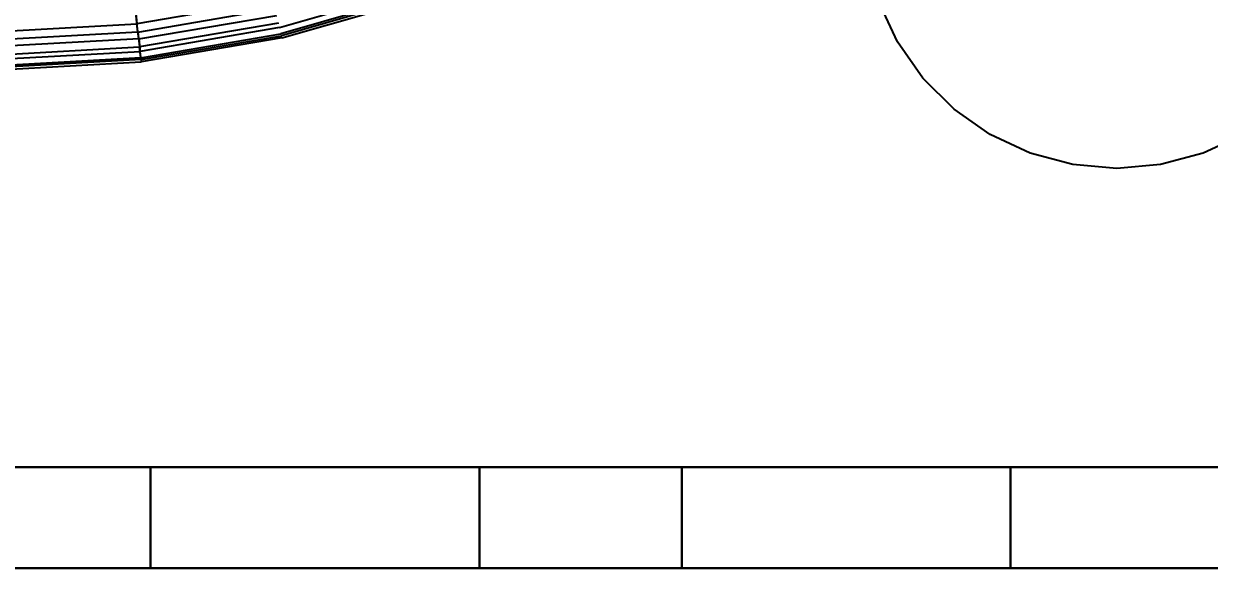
# Model space of a CAD drawing. Extents: x 11992 to 29481, y -6727 to 6811.
# Drawn here: x 18554.5 to 18788.9, y 430.6 to 538.2 of the extents above; entities that cross this region are included whole.
import ezdxf

# ---------------------------------------------------------------- set-up
doc = ezdxf.new("R2010")
doc.units = 0
doc.header["$MEASUREMENT"] = 0
doc.layers.get('0').update_dxf_attribs({"color": 8, "linetype": 'CONTINUOUS'})
doc.layers.get('Defpoints').update_dxf_attribs({"color": 8, "linetype": 'CONTINUOUS'})
doc.layers.add('zoylight 4标注', color=9, linetype='CONTINUOUS')
doc.styles.add('CCD-DIM', font='archs.shx', dxfattribs={"width": 0.8})
doc.dimstyles.new('zoylight_DIM_40', dxfattribs={"dimscale": 40, "dimtxt": 1.9, "dimasz": 0.4, "dimexe": 0.5, "dimexo": 0.5, "dimgap": 0.5, "dimtad": 1, "dimdec": 0, "dimrnd": 5, "dimzin": 12, "dimdsep": 46, "dimtxsty": 'CCD-DIM', "dimblk": 'CCD_Dimension_Tick', "dimcen": 0.125, "dimclrd": 44, "dimclre": 44, "dimclrt": 50, "dimadec": 0, "dimazin": 0, "dimtfac": 1, "dimtdec": 0, "dimtmove": 2, "dimatfit": 3, "dimldrblk": 'CCD_Leader_Dot', "dimfxl": 0, "dimtvp": 1, "dimtolj": 1, "dimtzin": 0, "dimarcsym": 0})

# ---------------------------------------------------------------- blocks, each defined once
blk = doc.blocks.new('CCD_Dimension_Tick')
at = {"color": 0, "linetype": 'ByBlock'}
for p, q in [((-1.091, 0), (0, 0)), ((0, 0), (1.091, 0))]:
    blk.add_line(p, q, dxfattribs=at)
at = {"color": 0, "linetype": 'Continuous', "const_width": 0.608}
blk.add_lwpolyline([(-0.61, -0.61), (0.61, 0.61)], dxfattribs=at)
blk = doc.blocks.new('*D21')
at = {"layer": 'Defpoints', "color": 0, "linetype": 'Continuous'}
for p in [(18779.61, 630.55), (18899.61, 630.55), (18779.61, 568.34)]:
    blk.add_point(p, dxfattribs=at)
at = {"layer": 'zoylight 4标注', "color": 44, "linetype": 'Continuous', "lineweight": -2}
blk.add_line((18779.61, 610.55), (18779.61, 548.34), dxfattribs=at)
at = {"layer": 'zoylight 4标注', "color": 44, "lineweight": -2}
for p, q in [((18899.61, 610.55), (18899.61, 548.34)), ((18883.61, 568.34), (18795.61, 568.34))]:
    blk.add_line(p, q, dxfattribs=at)
at = {"layer": 'zoylight 4标注', "color": 44, "linetype": 'Continuous', "lineweight": -2, "xscale": 16, "yscale": 16, "zscale": 16, "rotation": 180}
blk.add_blockref('CCD_Dimension_Tick', (18779.61, 568.34), dxfattribs=at)
at = {"layer": 'zoylight 4标注', "color": 44, "linetype": 'Continuous', "lineweight": -2, "xscale": 16, "yscale": 16, "zscale": 16}
blk.add_blockref('CCD_Dimension_Tick', (18899.61, 568.34), dxfattribs=at)
at = {"layer": 'zoylight 4标注', "color": 50, "linetype": 'Continuous', "insert": (18839.61, 491.57), "char_height": 76, "attachment_point": 5, "style": 'CCD-DIM'}
blk.add_mtext('\\A1;120', dxfattribs=at)
blk = doc.blocks.new('CCD_Leader_Dot')
at = {"color": 0, "linetype": 'ByBlock'}
blk.add_line((-5, 0), (-10, 0), dxfattribs=at)
at = {"color": 0, "linetype": 'ByBlock', "const_width": 5}
blk.add_lwpolyline([(-2.5, 0, 1), (2.5, 0, 1)], format="xyb", close=True, dxfattribs=at)

msp = doc.modelspace()

# ---------------------------------------------------------------- linework, layer by layer
for p, q in [((18605.1, 537.45, -1562.57), (18631.98, 545.21, -1562.57)), ((18632.4, 544.01, -1585.91), (18605.38, 536.22, -1585.91)), ((18576.47, 542.19, -1537.32), (18576.92, 538.19, -1545.96)), ((18603.88, 542.8, -1545.96), (18576.92, 538.19, -1545.96)), ((18632.52, 543.67, -1570.88), (18605.47, 535.86, -1570.88)), ((18605.57, 535.42, -1578.79), (18632.67, 543.24, -1578.79)), ((18727.28, 534.63, -2440.35), (18723.59, 542.53, -2440.35)), ((18727.28, 534.63, -2432.35), (18723.59, 542.53, -2432.35)), ((18577.11, 536.57, -1596.71), (18576.75, 539.76, -1600.71)), ((18577.11, 536.57, -1596.71), (18604.25, 541.21, -1596.71)), ((18577.26, 535.22, -1554.17), (18604.55, 539.88, -1554.17)), ((18549.62, 536.68, -1545.96), (18576.92, 538.19, -1545.96)), ((18577.26, 535.22, -1554.17), (18576.92, 538.19, -1545.96)), ((18604.9, 538.32, -1591.83), (18577.44, 533.63, -1591.83)), ((18605.1, 537.45, -1562.57), (18577.54, 532.74, -1562.57)), ((18577.11, 536.57, -1596.71), (18549.62, 535.05, -1596.71)), ((18577.26, 535.22, -1554.17), (18549.62, 533.69, -1554.17)), ((18577.11, 536.57, -1596.71), (18577.44, 533.63, -1591.83)), ((18577.26, 535.22, -1554.17), (18577.54, 532.74, -1562.57)), ((18577.68, 531.48, -1585.91), (18605.38, 536.22, -1585.91)), ((18577.72, 531.12, -1570.88), (18605.47, 535.86, -1570.88)), ((18605.57, 535.42, -1578.79), (18577.77, 530.67, -1578.79)), ((18732.28, 527.49, -2440.35), (18727.28, 534.63, -2440.35)), ((18732.28, 527.49, -2432.35), (18727.28, 534.63, -2432.35)), ((18727.28, 534.63, -2440.35), (18727.28, 534.63, -2432.35)), ((18549.62, 532.09, -1591.83), (18577.44, 533.63, -1591.83)), ((18549.62, 531.2, -1562.57), (18577.54, 532.74, -1562.57)), ((18577.68, 531.48, -1585.91), (18577.44, 533.63, -1591.83)), ((18577.72, 531.12, -1570.88), (18577.54, 532.74, -1562.57)), ((18577.68, 531.48, -1585.91), (18549.62, 529.93, -1585.91)), ((18577.72, 531.12, -1570.88), (18549.62, 529.56, -1570.88)), ((18549.62, 529.12, -1578.79), (18577.77, 530.67, -1578.79)), ((18577.68, 531.48, -1585.91), (18577.77, 530.67, -1578.79)), ((18577.72, 531.12, -1570.88), (18577.77, 530.67, -1578.79)), ((18738.44, 521.33, -2440.35), (18732.28, 527.49, -2440.35)), ((18738.44, 521.33, -2432.35), (18732.28, 527.49, -2432.35)), ((18732.28, 527.49, -2440.35), (18732.28, 527.49, -2432.35)), ((18745.58, 516.33, -2440.35), (18738.44, 521.33, -2440.35)), ((18745.58, 516.33, -2432.35), (18738.44, 521.33, -2432.35)), ((18738.44, 521.33, -2440.35), (18738.44, 521.33, -2432.35)), ((18753.48, 512.64, -2440.35), (18745.58, 516.33, -2440.35)), ((18753.48, 512.64, -2432.35), (18745.58, 516.33, -2432.35)), ((18745.58, 516.33, -2440.35), (18745.58, 516.33, -2432.35)), ((18795.58, 516.33, -2440.35), (18787.68, 512.64, -2440.35)), ((18795.58, 516.33, -2432.35), (18787.68, 512.64, -2432.35)), ((18761.9, 510.39, -2440.35), (18753.48, 512.64, -2440.35)), ((18761.9, 510.39, -2432.35), (18753.48, 512.64, -2432.35)), ((18753.48, 512.64, -2440.35), (18753.48, 512.64, -2432.35)), ((18787.68, 512.64, -2440.35), (18779.26, 510.39, -2440.35)), ((18787.68, 512.64, -2432.35), (18779.26, 510.39, -2432.35)), ((18787.68, 512.64, -2440.35), (18787.68, 512.64, -2432.35)), ((18770.58, 509.63, -2440.35), (18761.9, 510.39, -2440.35)), ((18770.58, 509.63, -2432.35), (18761.9, 510.39, -2432.35)), ((18761.9, 510.39, -2440.35), (18761.9, 510.39, -2432.35)), ((18779.26, 510.39, -2440.35), (18770.58, 509.63, -2440.35)), ((18779.26, 510.39, -2432.35), (18770.58, 509.63, -2432.35)), ((18770.58, 509.63, -2440.35), (18770.58, 509.63, -2432.35)), ((18779.26, 510.39, -2440.35), (18779.26, 510.39, -2432.35)), ((18369.61, 450.6, -220.43), (18854.61, 450.6, -375.43)), ((18369.61, 450.6, -2235.43), (18749.61, 450.6, -2130.43)), ((18434.61, 450.6, -890.43), (18684.61, 450.6, -995.43)), ((18434.61, 450.6, -1200.43), (18579.61, 450.6, -1305.43)), ((18644.61, 450.6, -1305.43), (18474.61, 450.6, -1045.43)), ((18579.61, 450.6, -425.43), (18539.61, 450.6, -375.43)), ((18579.61, 450.6, -735.43), (18539.61, 450.6, -685.43)), ((18579.61, 450.6, -1045.43), (18539.61, 450.6, -995.43)), ((18539.61, 450.6, -1615.43), (18684.61, 450.6, -1510.43)), ((18579.61, 450.6, -1355.43), (18539.61, 450.6, -1305.43)), ((18539.61, 450.6, -1925.43), (18579.61, 450.6, -1820.43)), ((18539.61, 450.6, -2235.43), (18579.61, 450.6, -2130.43)), ((18579.61, 450.6, -220.43), (18579.61, 450.6, -115.43)), ((18579.61, 450.6, -220.43), (18579.61, 450.6, -270.43)), ((18579.61, 430.6, -220.43), (18579.61, 450.6, -220.43)), ((18579.61, 430.6, -115.43), (18579.61, 450.6, -115.43)), ((18579.61, 430.6, -270.43), (18579.61, 450.6, -270.43)), ((18579.61, 450.6, -530.43), (18579.61, 450.6, -425.43)), ((18579.61, 430.6, -530.43), (18579.61, 450.6, -530.43)), ((18644.61, 450.6, -530.43), (18579.61, 450.6, -580.43)), ((18579.61, 430.6, -425.43), (18579.61, 450.6, -425.43)), ((18579.61, 430.6, -580.43), (18579.61, 450.6, -580.43)), ((18644.61, 450.6, -425.43), (18579.61, 450.6, -375.43)), ((18579.61, 450.6, -840.43), (18579.61, 450.6, -735.43)), ((18579.61, 450.6, -840.43), (18579.61, 450.6, -890.43)), ((18579.61, 430.6, -840.43), (18579.61, 450.6, -840.43)), ((18579.61, 430.6, -735.43), (18579.61, 450.6, -735.43)), ((18579.61, 430.6, -890.43), (18579.61, 450.6, -890.43)), ((18644.61, 450.6, -735.43), (18579.61, 450.6, -685.43)), ((18579.61, 450.6, -1305.43), (18579.61, 430.6, -1305.43)), ((18579.61, 450.6, -1045.43), (18579.61, 450.6, -1200.43)), ((18579.61, 430.6, -1150.43), (18579.61, 450.6, -1150.43)), ((18579.61, 430.6, -1045.43), (18579.61, 450.6, -1045.43)), ((18579.61, 430.6, -1200.43), (18579.61, 450.6, -1200.43)), ((18644.61, 450.6, -1045.43), (18579.61, 450.6, -995.43)), ((18579.61, 450.6, -1615.43), (18579.61, 430.6, -1615.43)), ((18579.61, 450.6, -1460.43), (18579.61, 450.6, -1355.43)), ((18579.61, 450.6, -1460.43), (18579.61, 450.6, -1510.43)), ((18579.61, 430.6, -1460.43), (18579.61, 450.6, -1460.43)), ((18579.61, 430.6, -1355.43), (18579.61, 450.6, -1355.43)), ((18579.61, 430.6, -1510.43), (18579.61, 450.6, -1510.43)), ((18579.61, 450.6, -1770.43), (18579.61, 450.6, -1665.43)), ((18579.61, 430.6, -1770.43), (18579.61, 450.6, -1770.43)), ((18644.61, 450.6, -1770.43), (18579.61, 450.6, -1820.43)), ((18579.61, 430.6, -1665.43), (18579.61, 450.6, -1665.43)), ((18579.61, 430.6, -1820.43), (18579.61, 450.6, -1820.43)), ((18579.61, 450.6, -2235.43), (18579.61, 430.6, -2235.43)), ((18579.61, 450.6, -2080.43), (18579.61, 450.6, -1975.43)), ((18579.61, 450.6, -2080.43), (18579.61, 450.6, -2130.43)), ((18579.61, 430.6, -2080.43), (18579.61, 450.6, -2080.43)), ((18579.61, 430.6, -1975.43), (18579.61, 450.6, -1975.43)), ((18579.61, 430.6, -2130.43), (18579.61, 450.6, -2130.43)), ((18644.61, 450.6, -1975.43), (18579.61, 450.6, -1925.43)), ((18579.61, 450.6, -375.43), (18579.61, 430.6, -375.43)), ((18579.61, 450.6, -270.43), (18579.61, 450.6, -375.43)), ((18579.61, 430.6, -685.43), (18579.61, 450.6, -685.43)), ((18579.61, 450.6, -580.43), (18579.61, 450.6, -685.43)), ((18579.61, 430.6, -995.43), (18579.61, 450.6, -995.43)), ((18579.61, 450.6, -890.43), (18579.61, 450.6, -995.43)), ((18579.61, 430.6, -1925.43), (18579.61, 450.6, -1925.43)), ((18579.61, 450.6, -1615.43), (18579.61, 450.6, -1665.43)), ((18579.61, 450.6, -1925.43), (18579.61, 450.6, -1975.43)), ((18579.61, 450.6, -2390.43), (18579.61, 430.6, -2390.43)), ((18579.61, 430.6, -2285.43), (18579.61, 450.6, -2285.43)), ((18579.61, 450.6, -2390.43), (18644.61, 450.6, -2285.43)), ((18579.61, 450.6, -2235.43), (18579.61, 450.6, -2285.43)), ((18644.61, 430.6, -115.43), (18644.61, 450.6, -115.43)), ((18644.61, 430.6, -220.43), (18644.61, 450.6, -220.43)), ((18644.61, 430.6, -270.43), (18644.61, 450.6, -270.43)), ((18644.61, 430.6, -425.43), (18644.61, 450.6, -425.43)), ((18644.61, 450.6, -580.43), (18854.61, 450.6, -580.43)), ((18644.61, 450.6, -425.43), (18644.61, 450.6, -530.43)), ((18644.61, 430.6, -530.43), (18644.61, 450.6, -530.43)), ((18644.61, 430.6, -580.43), (18644.61, 450.6, -580.43)), ((18644.61, 450.6, -580.43), (18644.61, 450.6, -685.43)), ((18644.61, 430.6, -735.43), (18644.61, 450.6, -735.43)), ((18644.61, 450.6, -735.43), (18789.61, 450.6, -840.43)), ((18644.61, 430.6, -840.43), (18644.61, 450.6, -840.43)), ((18644.61, 430.6, -890.43), (18644.61, 450.6, -890.43)), ((18644.61, 430.6, -1045.43), (18644.61, 450.6, -1045.43)), ((18644.61, 450.6, -1305.43), (18644.61, 430.6, -1305.43)), ((18644.61, 450.6, -1045.43), (18749.61, 450.6, -1150.43)), ((18644.61, 450.6, -1305.43), (18644.61, 450.6, -1200.43)), ((18644.61, 430.6, -1150.43), (18644.61, 450.6, -1150.43)), ((18644.61, 430.6, -1200.43), (18644.61, 450.6, -1200.43)), ((18684.61, 450.6, -1045.43), (18644.61, 450.6, -995.43)), ((18644.61, 430.6, -1355.43), (18644.61, 450.6, -1355.43)), ((18644.61, 450.6, -1355.43), (18749.61, 450.6, -1460.43)), ((18644.61, 450.6, -1615.43), (18644.61, 450.6, -1510.43)), ((18644.61, 450.6, -1615.43), (18644.61, 450.6, -1510.43)), ((18644.61, 430.6, -1460.43), (18644.61, 450.6, -1460.43)), ((18644.61, 430.6, -1510.43), (18644.61, 450.6, -1510.43)), ((18644.61, 430.6, -1665.43), (18644.61, 450.6, -1665.43)), ((18644.61, 450.6, -1925.43), (18644.61, 430.6, -1925.43)), ((18644.61, 450.6, -1925.43), (18789.61, 450.6, -1770.43)), ((18644.61, 450.6, -1665.43), (18644.61, 450.6, -1770.43)), ((18644.61, 430.6, -1770.43), (18644.61, 450.6, -1770.43)), ((18644.61, 430.6, -1820.43), (18644.61, 450.6, -1820.43)), ((18644.61, 430.6, -1975.43), (18644.61, 450.6, -1975.43)), ((18644.61, 450.6, -2235.43), (18644.61, 430.6, -2235.43)), ((18644.61, 450.6, -1975.43), (18789.61, 450.6, -2130.43)), ((18644.61, 450.6, -2235.43), (18644.61, 450.6, -2130.43)), ((18644.61, 450.6, -2235.43), (18644.61, 450.6, -2130.43)), ((18644.61, 430.6, -2080.43), (18644.61, 450.6, -2080.43)), ((18644.61, 430.6, -2130.43), (18644.61, 450.6, -2130.43)), ((18644.61, 450.6, -375.43), (18644.61, 430.6, -375.43)), ((18644.61, 450.6, -685.43), (18644.61, 430.6, -685.43)), ((18644.61, 450.6, -995.43), (18644.61, 430.6, -995.43)), ((18644.61, 450.6, -1615.43), (18644.61, 430.6, -1615.43)), ((18644.61, 450.6, -2390.43), (18644.61, 430.6, -2390.43)), ((18644.61, 430.6, -2285.43), (18644.61, 450.6, -2285.43)), ((18684.61, 450.6, -220.43), (18894.61, 450.6, -70.43)), ((18684.61, 430.6, -375.43), (18684.61, 450.6, -375.43)), ((18684.61, 450.6, -115.43), (18684.61, 430.6, -115.43)), ((18684.61, 450.6, -220.43), (18684.61, 430.6, -220.43)), ((18684.61, 450.6, -375.43), (18684.61, 450.6, -270.43)), ((18684.61, 430.6, -270.43), (18684.61, 450.6, -270.43)), ((18684.61, 450.6, -220.43), (18684.61, 450.6, -270.43)), ((18684.61, 450.6, -530.43), (18749.61, 450.6, -425.43)), ((18684.61, 450.6, -425.43), (18684.61, 430.6, -425.43)), ((18684.61, 450.6, -530.43), (18684.61, 430.6, -530.43)), ((18684.61, 450.6, -685.43), (18684.61, 450.6, -580.43)), ((18684.61, 430.6, -580.43), (18684.61, 450.6, -580.43)), ((18684.61, 450.6, -530.43), (18684.61, 450.6, -580.43)), ((18684.61, 450.6, -735.43), (18684.61, 430.6, -735.43)), ((18684.61, 450.6, -840.43), (18684.61, 430.6, -840.43)), ((18684.61, 450.6, -995.43), (18684.61, 450.6, -890.43)), ((18684.61, 430.6, -890.43), (18684.61, 450.6, -890.43)), ((18684.61, 450.6, -1150.43), (18749.61, 450.6, -1045.43)), ((18684.61, 450.6, -1045.43), (18684.61, 430.6, -1045.43)), ((18684.61, 450.6, -1150.43), (18684.61, 430.6, -1150.43)), ((18684.61, 430.6, -1200.43), (18684.61, 450.6, -1200.43)), ((18684.61, 450.6, -1150.43), (18684.61, 450.6, -1200.43)), ((18684.61, 450.6, -1460.43), (18684.61, 450.6, -1355.43)), ((18684.61, 450.6, -1355.43), (18684.61, 430.6, -1355.43)), ((18684.61, 450.6, -1460.43), (18684.61, 430.6, -1460.43)), ((18684.61, 430.6, -1510.43), (18684.61, 450.6, -1510.43)), ((18684.61, 450.6, -1460.43), (18684.61, 450.6, -1510.43)), ((18749.61, 450.6, -1355.43), (18684.61, 450.6, -1305.43)), ((18789.61, 450.6, -1925.43), (18684.61, 450.6, -1665.43)), ((18684.61, 430.6, -1925.43), (18684.61, 450.6, -1925.43)), ((18684.61, 450.6, -1665.43), (18684.61, 430.6, -1665.43)), ((18684.61, 450.6, -1770.43), (18684.61, 430.6, -1770.43)), ((18684.61, 450.6, -1925.43), (18684.61, 450.6, -1820.43)), ((18684.61, 430.6, -1820.43), (18684.61, 450.6, -1820.43)), ((18749.61, 450.6, -1665.43), (18684.61, 450.6, -1615.43)), ((18684.61, 450.6, -2080.43), (18749.61, 450.6, -1975.43)), ((18684.61, 450.6, -1975.43), (18684.61, 430.6, -1975.43)), ((18684.61, 450.6, -2080.43), (18684.61, 430.6, -2080.43)), ((18684.61, 450.6, -2235.43), (18684.61, 450.6, -2130.43)), ((18684.61, 430.6, -2130.43), (18684.61, 450.6, -2130.43)), ((18684.61, 450.6, -2080.43), (18684.61, 450.6, -2130.43)), ((18684.61, 450.6, -685.43), (18684.61, 430.6, -685.43)), ((18684.61, 450.6, -375.43), (18684.61, 450.6, -425.43)), ((18684.61, 450.6, -995.43), (18684.61, 430.6, -995.43)), ((18684.61, 450.6, -685.43), (18684.61, 450.6, -735.43)), ((18684.61, 430.6, -1305.43), (18684.61, 450.6, -1305.43)), ((18684.61, 450.6, -1615.43), (18684.61, 430.6, -1615.43)), ((18684.61, 450.6, -1305.43), (18684.61, 450.6, -1355.43)), ((18684.61, 450.6, -1615.43), (18684.61, 450.6, -1665.43)), ((18684.61, 450.6, -1925.43), (18684.61, 450.6, -1975.43)), ((18684.61, 430.6, -2390.43), (18684.61, 450.6, -2390.43)), ((18684.61, 450.6, -2390.43), (18789.61, 450.6, -2235.43)), ((18684.61, 430.6, -2285.43), (18684.61, 450.6, -2285.43)), ((18684.61, 450.6, -2235.43), (18684.61, 430.6, -2235.43)), ((18684.61, 450.6, -2235.43), (18684.61, 450.6, -2285.43)), ((18749.61, 430.6, -270.43), (18749.61, 450.6, -270.43)), ((18749.61, 450.6, -220.43), (18749.61, 430.6, -220.43)), ((18749.61, 450.6, -115.43), (18749.61, 430.6, -115.43)), ((18749.61, 450.6, -115.43), (18789.61, 450.6, -220.43)), ((18749.61, 450.6, -425.43), (18854.61, 450.6, -685.43)), ((18749.61, 430.6, -580.43), (18749.61, 450.6, -580.43)), ((18749.61, 450.6, -530.43), (18749.61, 430.6, -530.43)), ((18749.61, 450.6, -425.43), (18749.61, 430.6, -425.43)), ((18789.61, 450.6, -425.43), (18749.61, 450.6, -375.43)), ((18789.61, 450.6, -995.43), (18749.61, 450.6, -735.43)), ((18749.61, 450.6, -735.43), (18749.61, 450.6, -840.43)), ((18749.61, 430.6, -890.43), (18749.61, 450.6, -890.43)), ((18749.61, 450.6, -840.43), (18749.61, 430.6, -840.43)), ((18749.61, 450.6, -735.43), (18749.61, 430.6, -735.43)), ((18749.61, 430.6, -1200.43), (18749.61, 450.6, -1200.43)), ((18749.61, 450.6, -1150.43), (18749.61, 430.6, -1150.43)), ((18749.61, 450.6, -1045.43), (18749.61, 430.6, -1045.43)), ((18854.61, 450.6, -1150.43), (18749.61, 450.6, -1200.43)), ((18789.61, 450.6, -1045.43), (18749.61, 450.6, -995.43)), ((18749.61, 430.6, -1510.43), (18749.61, 450.6, -1510.43)), ((18749.61, 450.6, -1460.43), (18749.61, 430.6, -1460.43)), ((18749.61, 450.6, -1355.43), (18749.61, 430.6, -1355.43)), ((18749.61, 450.6, -1615.43), (18749.61, 430.6, -1615.43)), ((18854.61, 450.6, -1460.43), (18749.61, 450.6, -1510.43)), ((18749.61, 450.6, -1665.43), (18749.61, 450.6, -1770.43)), ((18749.61, 430.6, -1820.43), (18749.61, 450.6, -1820.43)), ((18749.61, 450.6, -1770.43), (18749.61, 430.6, -1770.43)), ((18749.61, 450.6, -1665.43), (18749.61, 430.6, -1665.43)), ((18749.61, 450.6, -1975.43), (18749.61, 450.6, -2080.43)), ((18749.61, 430.6, -2130.43), (18749.61, 450.6, -2130.43)), ((18749.61, 450.6, -2080.43), (18749.61, 430.6, -2080.43)), ((18749.61, 450.6, -1975.43), (18749.61, 430.6, -1975.43)), ((18749.61, 450.6, -2080.43), (18749.61, 450.6, -2130.43)), ((18789.61, 450.6, -1975.43), (18749.61, 450.6, -1925.43)), ((18749.61, 450.6, -375.43), (18749.61, 430.6, -375.43)), ((18749.61, 430.6, -685.43), (18749.61, 450.6, -685.43)), ((18749.61, 450.6, -995.43), (18749.61, 430.6, -995.43)), ((18749.61, 450.6, -1305.43), (18749.61, 430.6, -1305.43)), ((18749.61, 430.6, -1925.43), (18749.61, 450.6, -1925.43)), ((18749.61, 450.6, -2285.43), (18749.61, 450.6, -2390.43)), ((18749.61, 430.6, -2285.43), (18749.61, 450.6, -2285.43)), ((18749.61, 450.6, -2390.43), (18749.61, 430.6, -2390.43)), ((18749.61, 450.6, -2235.43), (18749.61, 450.6, -2285.43)), ((18749.61, 430.6, -2235.43), (18749.61, 450.6, -2235.43)), ((12599.59, 430.6, -40.43), (19099.59, 430.6, -40.43)), ((12599.59, 430.6, 379.57), (19099.59, 430.6, 379.57)), ((18899.61, 430.6, -40.43), (17299.61, 430.6, -40.43)), ((18899.61, 430.6, 379.57), (17299.61, 430.6, 379.57)), ((19099.61, 430.6, -2440.43), (18299.61, 430.6, -2440.43)), ((18299.61, 430.6, -2440.43), (18899.61, 430.6, -2440.43)), ((18579.61, 430.6, -2285.43), (18329.61, 430.6, -2390.43)), ((18369.61, 430.6, -270.43), (18579.61, 430.6, -115.43)), ((18474.61, 430.6, -270.43), (18579.61, 430.6, -270.43)), ((18474.61, 430.6, -580.43), (18579.61, 430.6, -685.43)), ((18474.61, 430.6, -1200.43), (18579.61, 430.6, -1305.43)), ((18474.61, 430.6, -1820.43), (18579.61, 430.6, -1925.43)), ((18579.61, 430.6, -220.43), (18539.61, 430.6, -375.43)), ((18644.61, 430.6, -530.43), (18539.61, 430.6, -685.43)), ((18539.61, 430.6, -735.43), (18579.61, 430.6, -995.43)), ((18579.61, 430.6, -840.43), (18539.61, 430.6, -995.43)), ((18644.61, 430.6, -1150.43), (18539.61, 430.6, -1305.43)), ((18539.61, 430.6, -1355.43), (18579.61, 430.6, -1615.43)), ((18644.61, 430.6, -1460.43), (18539.61, 430.6, -1615.43)), ((18579.61, 430.6, -1770.43), (18539.61, 430.6, -1925.43)), ((18539.61, 430.6, -1975.43), (18579.61, 430.6, -2235.43)), ((18579.61, 430.6, -2080.43), (18539.61, 430.6, -2235.43)), ((18644.61, 430.6, -115.43), (18579.61, 430.6, -220.43)), ((18579.61, 430.6, -530.43), (18644.61, 430.6, -425.43)), ((18579.61, 430.6, -840.43), (18644.61, 430.6, -735.43)), ((18579.61, 430.6, -1150.43), (18644.61, 430.6, -1045.43)), ((18579.61, 430.6, -1460.43), (18579.61, 430.6, -1355.43)), ((18579.61, 430.6, -1770.43), (18644.61, 430.6, -1665.43)), ((18579.61, 430.6, -2080.43), (18579.61, 430.6, -1975.43)), ((18579.61, 430.6, -375.43), (18579.61, 430.6, -425.43)), ((18579.61, 430.6, -685.43), (18579.61, 430.6, -735.43)), ((18579.61, 430.6, -995.43), (18579.61, 430.6, -1045.43)), ((18579.61, 430.6, -1305.43), (18644.61, 430.6, -1305.43)), ((18579.61, 430.6, -1305.43), (18579.61, 430.6, -1355.43)), ((18579.61, 430.6, -1615.43), (18579.61, 430.6, -1665.43)), ((18579.61, 430.6, -1925.43), (18644.61, 430.6, -1925.43)), ((18579.61, 430.6, -1925.43), (18579.61, 430.6, -1975.43)), ((18579.61, 430.6, -2235.43), (18579.61, 430.6, -2285.43)), ((18579.61, 430.6, -2235.43), (18644.61, 430.6, -2235.43)), ((18644.61, 430.6, -220.43), (18684.61, 430.6, -270.43)), ((18644.61, 430.6, -115.43), (18644.61, 430.6, -220.43)), ((18644.61, 430.6, -530.43), (18644.61, 430.6, -580.43)), ((18644.61, 430.6, -425.43), (18749.61, 430.6, -685.43)), ((18684.61, 430.6, -425.43), (18644.61, 430.6, -375.43)), ((18684.61, 430.6, -735.43), (18644.61, 430.6, -890.43)), ((18644.61, 430.6, -735.43), (18644.61, 430.6, -840.43)), ((18684.61, 430.6, -735.43), (18644.61, 430.6, -685.43)), ((18644.61, 430.6, -1150.43), (18644.61, 430.6, -1200.43)), ((18644.61, 430.6, -1045.43), (18644.61, 430.6, -1150.43)), ((18644.61, 430.6, -1305.43), (18684.61, 430.6, -1200.43)), ((18684.61, 430.6, -1045.43), (18644.61, 430.6, -995.43)), ((18644.61, 430.6, -1460.43), (18644.61, 430.6, -1510.43)), ((18644.61, 430.6, -1355.43), (18749.61, 430.6, -1615.43)), ((18644.61, 430.6, -1770.43), (18749.61, 430.6, -1925.43)), ((18644.61, 430.6, -1665.43), (18644.61, 430.6, -1770.43)), ((18644.61, 430.6, -1925.43), (18684.61, 430.6, -1665.43)), ((18684.61, 430.6, -1665.43), (18644.61, 430.6, -1615.43)), ((18749.61, 430.6, -2080.43), (18644.61, 430.6, -2130.43)), ((18644.61, 430.6, -1975.43), (18644.61, 430.6, -2080.43)), ((18644.61, 430.6, -2235.43), (18684.61, 430.6, -1975.43)), ((18644.61, 430.6, -2390.43), (18644.61, 430.6, -2285.43)), ((18684.61, 430.6, -375.43), (18749.61, 430.6, -115.43)), ((18684.61, 430.6, -580.43), (18789.61, 430.6, -425.43)), ((18684.61, 430.6, -890.43), (18749.61, 430.6, -840.43)), ((18749.61, 430.6, -735.43), (18684.61, 430.6, -685.43)), ((18684.61, 430.6, -1305.43), (18684.61, 430.6, -1200.43)), ((18684.61, 430.6, -1045.43), (18749.61, 430.6, -1150.43)), ((18749.61, 430.6, -1045.43), (18684.61, 430.6, -995.43)), ((18684.61, 430.6, -1510.43), (18789.61, 430.6, -1355.43)), ((18684.61, 430.6, -1770.43), (18749.61, 430.6, -1665.43)), ((18749.61, 430.6, -1665.43), (18684.61, 430.6, -1615.43)), ((18684.61, 430.6, -580.43), (18684.61, 430.6, -685.43)), ((18684.61, 430.6, -890.43), (18684.61, 430.6, -995.43)), ((18684.61, 430.6, -1510.43), (18684.61, 430.6, -1615.43)), ((18684.61, 430.6, -1305.43), (18684.61, 430.6, -1355.43)), ((18684.61, 430.6, -1925.43), (18684.61, 430.6, -1975.43)), ((18749.61, 430.6, -2390.43), (18684.61, 430.6, -2285.43)), ((18749.61, 430.6, -115.43), (18749.61, 430.6, -220.43)), ((18749.61, 430.6, -425.43), (18749.61, 430.6, -530.43)), ((18749.61, 430.6, -425.43), (18749.61, 430.6, -530.43)), ((18854.61, 430.6, -425.43), (18749.61, 430.6, -685.43)), ((18749.61, 430.6, -735.43), (18749.61, 430.6, -840.43)), ((18854.61, 430.6, -735.43), (18749.61, 430.6, -890.43)), ((18789.61, 430.6, -890.43), (18749.61, 430.6, -1200.43)), ((18749.61, 430.6, -1045.43), (18749.61, 430.6, -1150.43)), ((18789.61, 430.6, -1045.43), (18749.61, 430.6, -995.43)), ((18749.61, 430.6, -1355.43), (18749.61, 430.6, -1460.43)), ((18749.61, 430.6, -1355.43), (18749.61, 430.6, -1460.43)), ((18854.61, 430.6, -1355.43), (18749.61, 430.6, -1615.43)), ((18789.61, 430.6, -1355.43), (18749.61, 430.6, -1305.43)), ((18854.61, 430.6, -1665.43), (18749.61, 430.6, -1925.43)), ((18854.61, 430.6, -1975.43), (18749.61, 430.6, -2080.43)), ((18789.61, 430.6, -1975.43), (18749.61, 430.6, -2235.43)), ((18749.61, 430.6, -890.43), (18749.61, 430.6, -995.43)), ((18749.61, 430.6, -2285.43), (18749.61, 430.6, -2390.43)), ((18749.61, 430.6, -2130.43), (18749.61, 430.6, -2235.43))]:
    msp.add_line(p, q)

# ---------------------------------------------------------------- dimensions: what is measured, and where the dimension line sits
at = {"layer": 'zoylight 4标注', "linetype": 'Continuous'}
dim = msp.add_linear_dim(base=(18779.61, 568.34), p1=(18899.61, 630.55), p2=(18779.61, 630.55), angle=180, dimstyle='zoylight_DIM_40', dxfattribs=at)
dim.commit()
dim.dimension.update_dxf_attribs({"geometry": '*D21', "text_midpoint": (18839.61, 491.57), "dimtype": 161})

doc.saveas('drawing.dxf')
